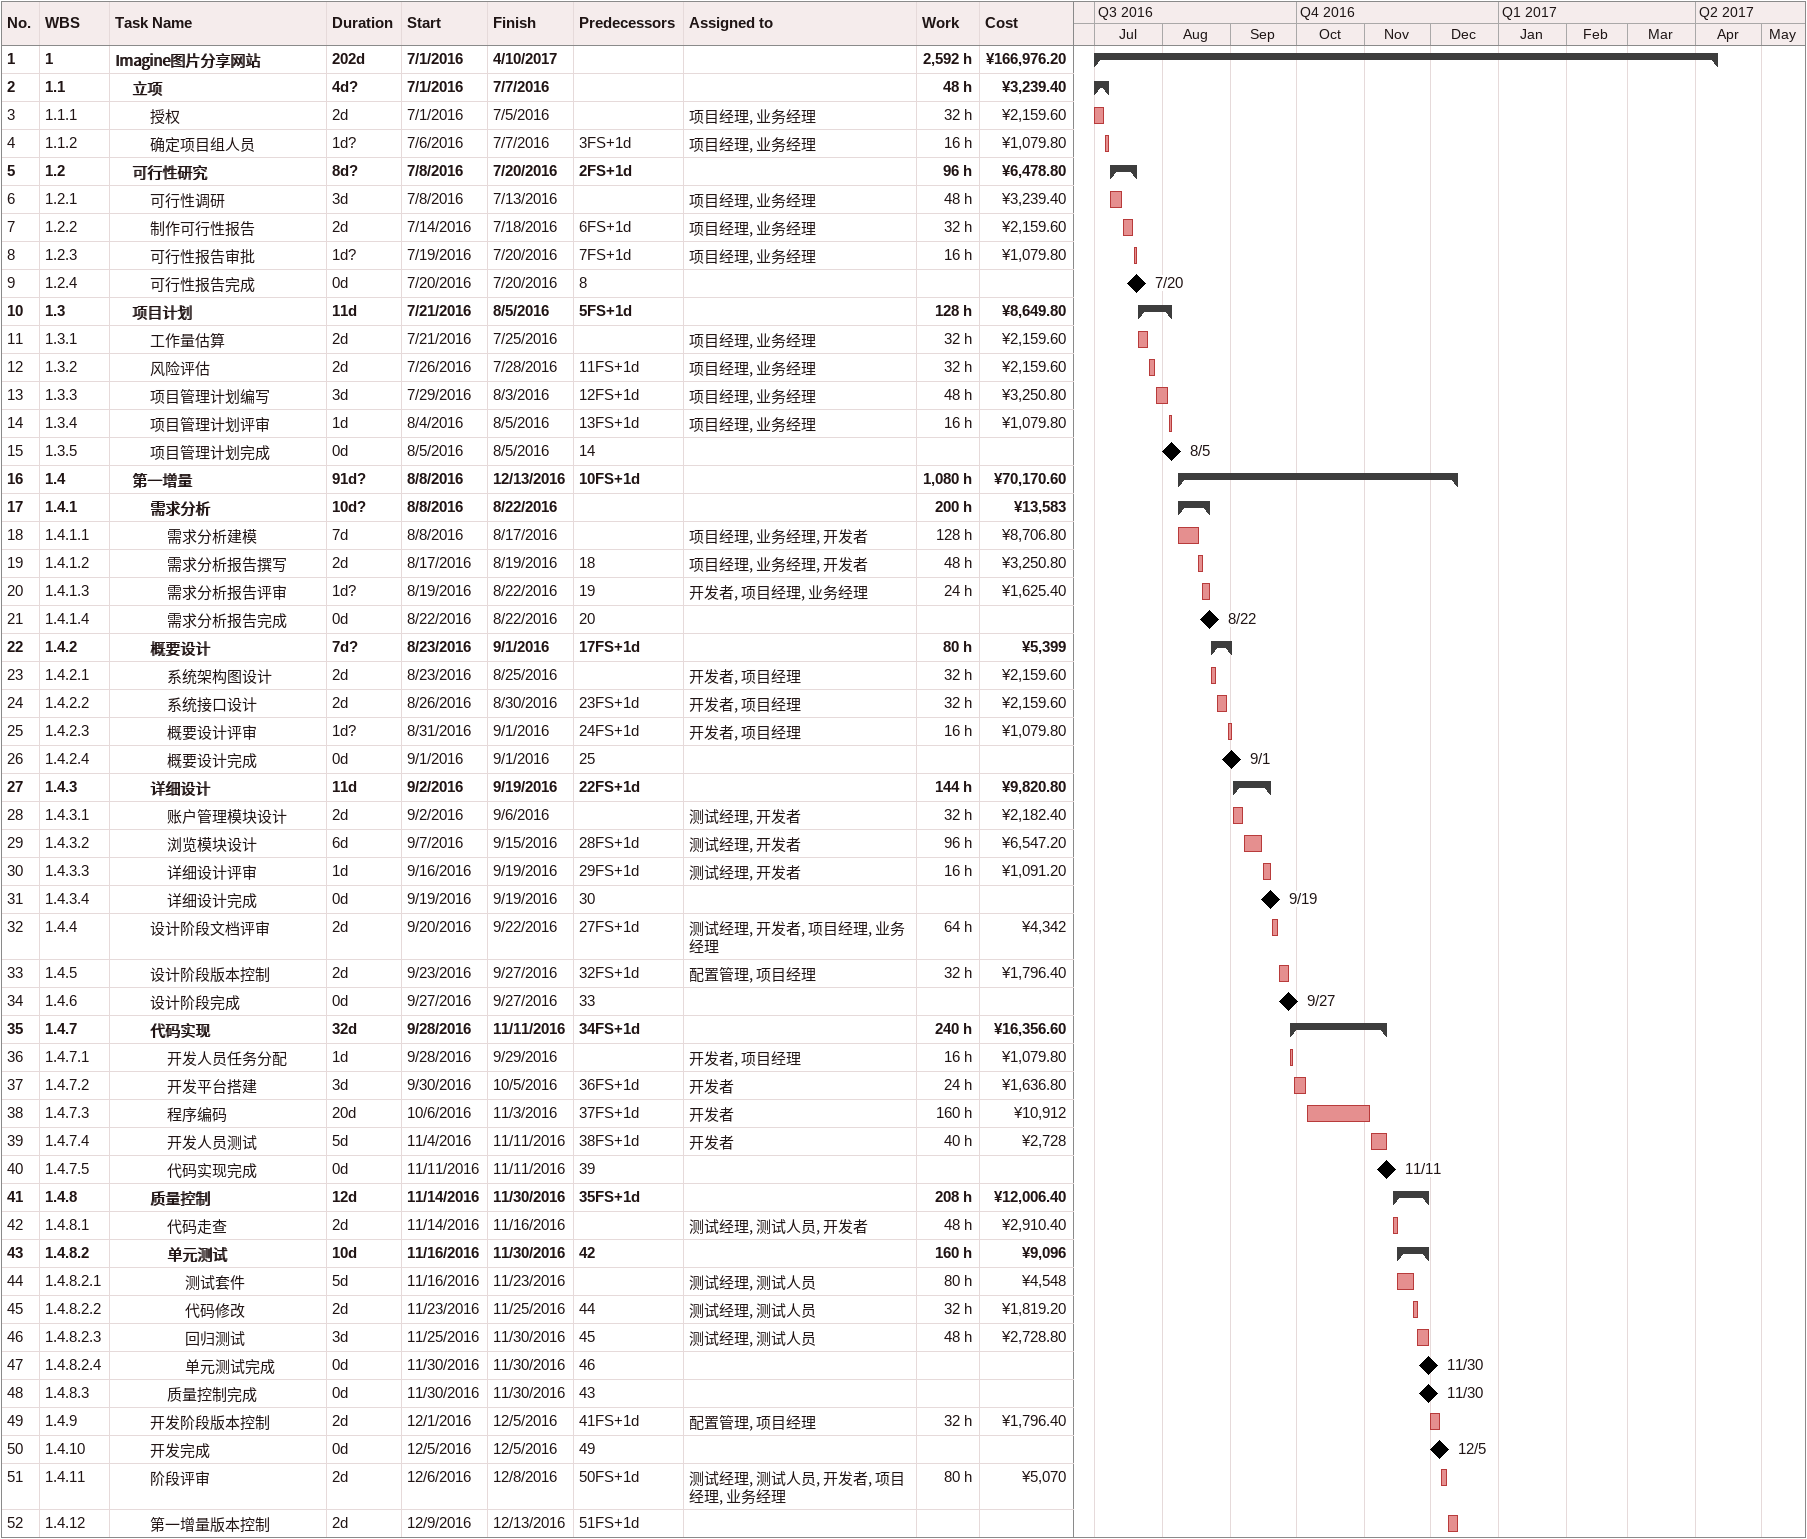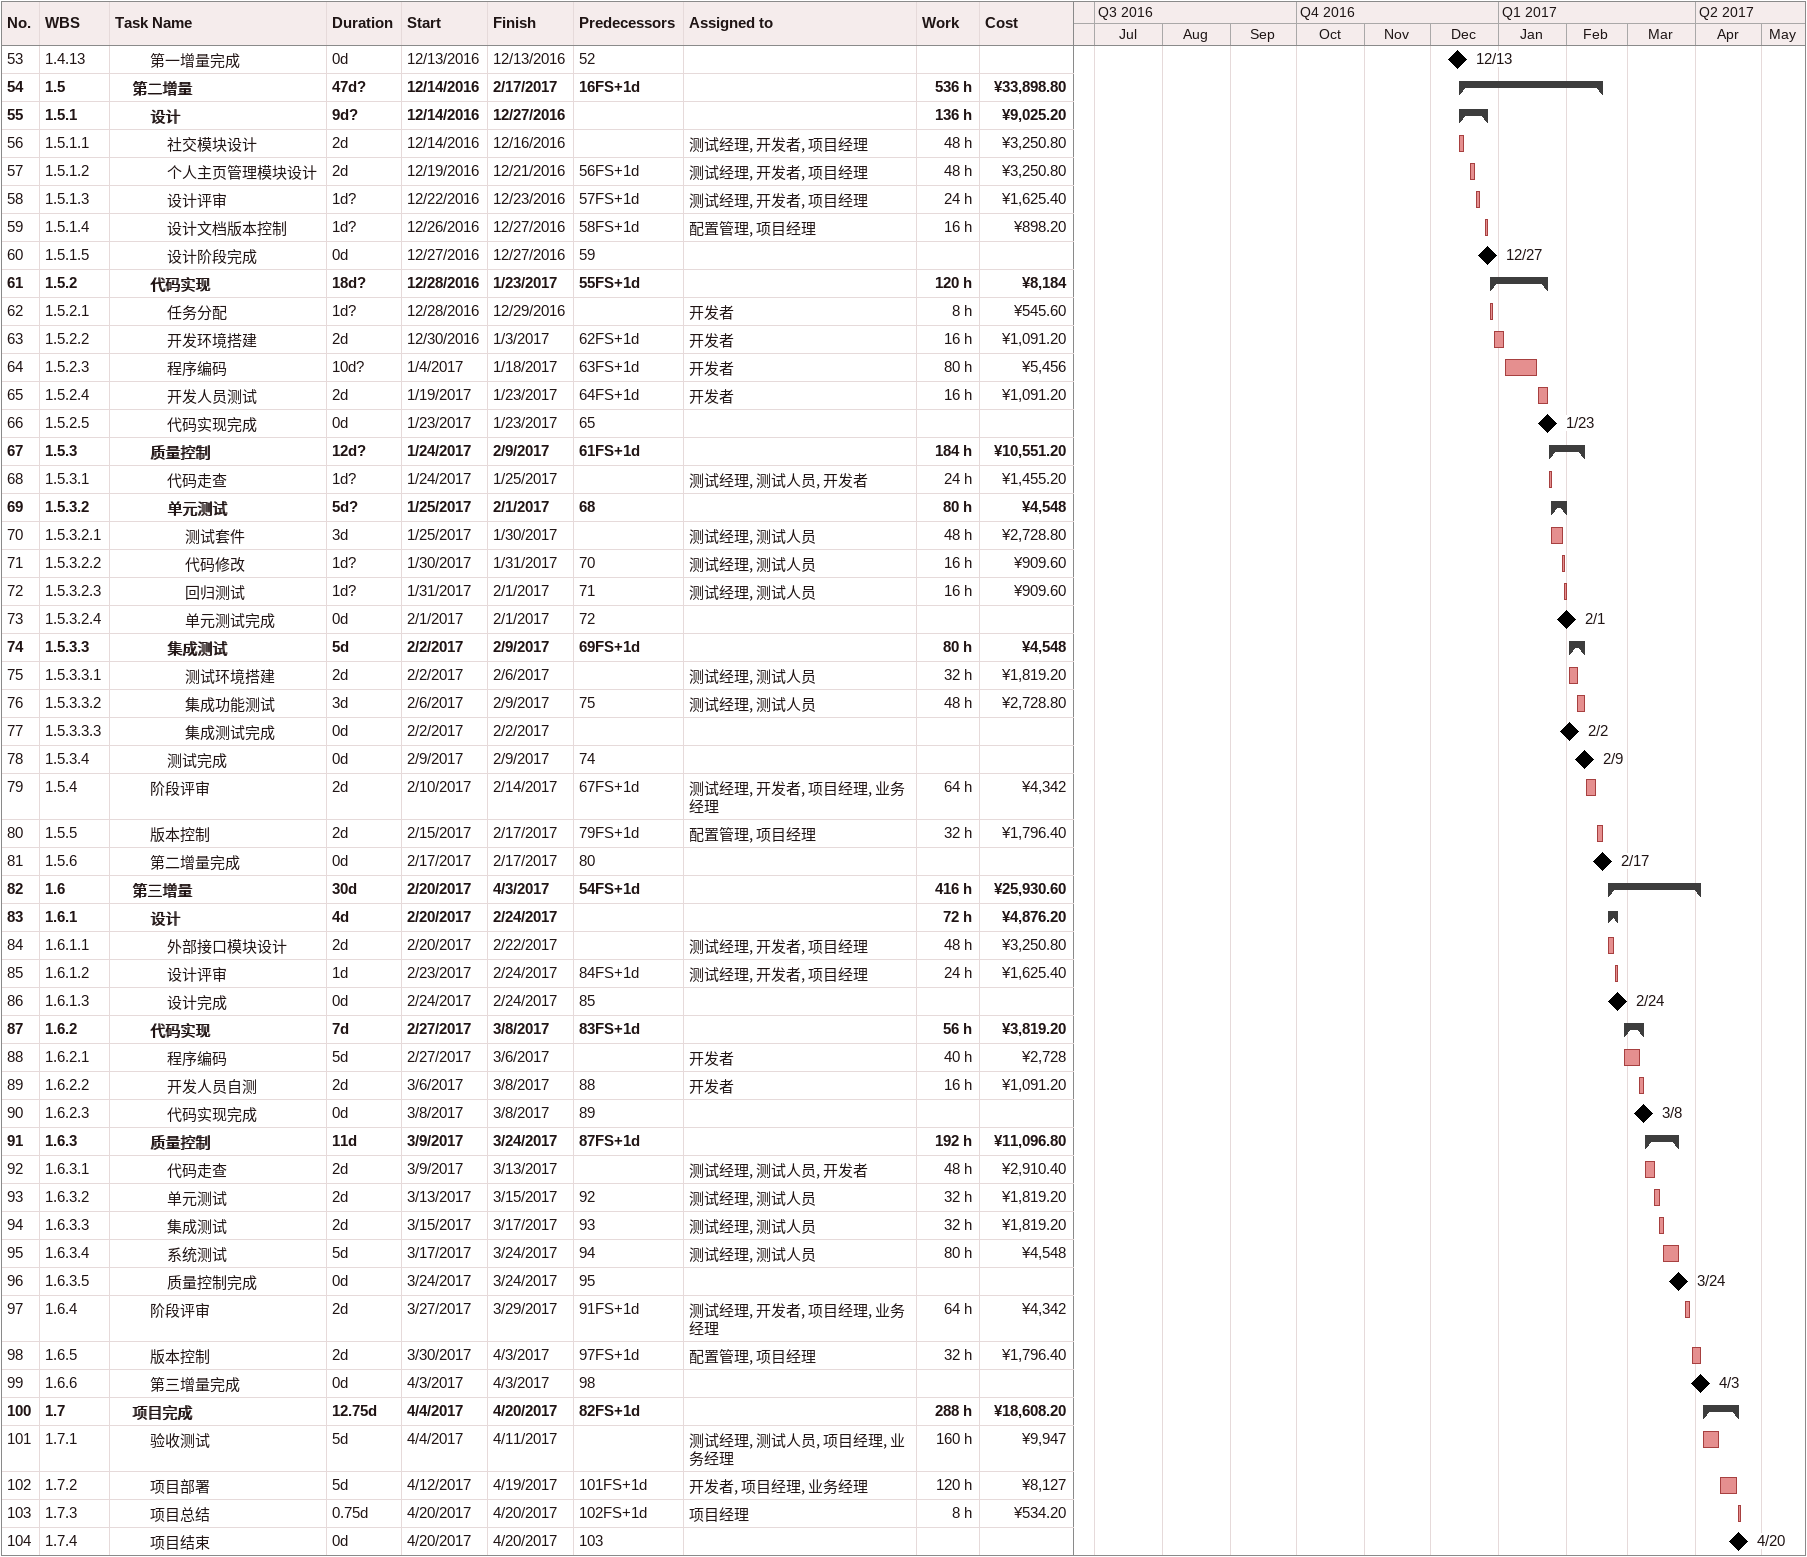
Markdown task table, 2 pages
| ID | WBS | Task | Duration | Start | Finish | Predecessors | Resources | Work (h) | Cost (¥) |
|---|---|---|---|---|---|---|---|---|---|
| 1 | 1 | **Imagine图片分享网站** | 202d | 2016-07-01 | 2017-04-10 |  |  | 2592 | 166976.20 |
| 2 | 1.1 | **立项** | 4d? | 2016-07-01 | 2016-07-07 |  |  | 48 | 3239.40 |
| 3 | 1.1.1 | 授权 | 2d | 2016-07-01 | 2016-07-05 |  | 项目经理, 业务经理 | 32 | 2159.60 |
| 4 | 1.1.2 | 确定项目组人员 | 1d? | 2016-07-06 | 2016-07-07 | 3FS+1d | 项目经理, 业务经理 | 16 | 1079.80 |
| 5 | 1.2 | **可行性研究** | 8d? | 2016-07-08 | 2016-07-20 | 2FS+1d |  | 96 | 6478.80 |
| 6 | 1.2.1 | 可行性调研 | 3d | 2016-07-08 | 2016-07-13 |  | 项目经理, 业务经理 | 48 | 3239.40 |
| 7 | 1.2.2 | 制作可行性报告 | 2d | 2016-07-14 | 2016-07-18 | 6FS+1d | 项目经理, 业务经理 | 32 | 2159.60 |
| 8 | 1.2.3 | 可行性报告审批 | 1d? | 2016-07-19 | 2016-07-20 | 7FS+1d | 项目经理, 业务经理 | 16 | 1079.80 |
| 9 | 1.2.4 | 可行性报告完成 | 0d | 2016-07-20 | 2016-07-20 | 8 |  |  |  |
| 10 | 1.3 | **项目计划** | 11d | 2016-07-21 | 2016-08-05 | 5FS+1d |  | 128 | 8649.80 |
| 11 | 1.3.1 | 工作量估算 | 2d | 2016-07-21 | 2016-07-25 |  | 项目经理, 业务经理 | 32 | 2159.60 |
| 12 | 1.3.2 | 风险评估 | 2d | 2016-07-26 | 2016-07-28 | 11FS+1d | 项目经理, 业务经理 | 32 | 2159.60 |
| 13 | 1.3.3 | 项目管理计划编写 | 3d | 2016-07-29 | 2016-08-03 | 12FS+1d | 项目经理, 业务经理 | 48 | 3250.80 |
| 14 | 1.3.4 | 项目管理计划评审 | 1d | 2016-08-04 | 2016-08-05 | 13FS+1d | 项目经理, 业务经理 | 16 | 1079.80 |
| 15 | 1.3.5 | 项目管理计划完成 | 0d | 2016-08-05 | 2016-08-05 | 14 |  |  |  |
| 16 | 1.4 | **第一增量** | 91d? | 2016-08-08 | 2016-12-13 | 10FS+1d |  | 1080 | 70170.60 |
| 17 | 1.4.1 | **需求分析** | 10d? | 2016-08-08 | 2016-08-22 |  |  | 200 | 13583 |
| 18 | 1.4.1.1 | 需求分析建模 | 7d | 2016-08-08 | 2016-08-17 |  | 项目经理, 业务经理, 开发者 | 128 | 8706.80 |
| 19 | 1.4.1.2 | 需求分析报告撰写 | 2d | 2016-08-17 | 2016-08-19 | 18 | 项目经理, 业务经理, 开发者 | 48 | 3250.80 |
| 20 | 1.4.1.3 | 需求分析报告评审 | 1d? | 2016-08-19 | 2016-08-22 | 19 | 开发者, 项目经理, 业务经理 | 24 | 1625.40 |
| 21 | 1.4.1.4 | 需求分析报告完成 | 0d | 2016-08-22 | 2016-08-22 | 20 |  |  |  |
| 22 | 1.4.2 | **概要设计** | 7d? | 2016-08-23 | 2016-09-01 | 17FS+1d |  | 80 | 5399 |
| 23 | 1.4.2.1 | 系统架构图设计 | 2d | 2016-08-23 | 2016-08-25 |  | 开发者, 项目经理 | 32 | 2159.60 |
| 24 | 1.4.2.2 | 系统接口设计 | 2d | 2016-08-26 | 2016-08-30 | 23FS+1d | 开发者, 项目经理 | 32 | 2159.60 |
| 25 | 1.4.2.3 | 概要设计评审 | 1d? | 2016-08-31 | 2016-09-01 | 24FS+1d | 开发者, 项目经理 | 16 | 1079.80 |
| 26 | 1.4.2.4 | 概要设计完成 | 0d | 2016-09-01 | 2016-09-01 | 25 |  |  |  |
| 27 | 1.4.3 | **详细设计** | 11d | 2016-09-02 | 2016-09-19 | 22FS+1d |  | 144 | 9820.80 |
| 28 | 1.4.3.1 | 账户管理模块设计 | 2d | 2016-09-02 | 2016-09-06 |  | 测试经理, 开发者 | 32 | 2182.40 |
| 29 | 1.4.3.2 | 浏览模块设计 | 6d | 2016-09-07 | 2016-09-15 | 28FS+1d | 测试经理, 开发者 | 96 | 6547.20 |
| 30 | 1.4.3.3 | 详细设计评审 | 1d | 2016-09-16 | 2016-09-19 | 29FS+1d | 测试经理, 开发者 | 16 | 1091.20 |
| 31 | 1.4.3.4 | 详细设计完成 | 0d | 2016-09-19 | 2016-09-19 | 30 |  |  |  |
| 32 | 1.4.4 | 设计阶段文档评审 | 2d | 2016-09-20 | 2016-09-22 | 27FS+1d | 测试经理, 开发者, 项目经理, 业务经理 | 64 | 4342 |
| 33 | 1.4.5 | 设计阶段版本控制 | 2d | 2016-09-23 | 2016-09-27 | 32FS+1d | 配置管理, 项目经理 | 32 | 1796.40 |
| 34 | 1.4.6 | 设计阶段完成 | 0d | 2016-09-27 | 2016-09-27 | 33 |  |  |  |
| 35 | 1.4.7 | **代码实现** | 32d | 2016-09-28 | 2016-11-11 | 34FS+1d |  | 240 | 16356.60 |
| 36 | 1.4.7.1 | 开发人员任务分配 | 1d | 2016-09-28 | 2016-09-29 |  | 开发者, 项目经理 | 16 | 1079.80 |
| 37 | 1.4.7.2 | 开发平台搭建 | 3d | 2016-09-30 | 2016-10-05 | 36FS+1d | 开发者 | 24 | 1636.80 |
| 38 | 1.4.7.3 | 程序编码 | 20d | 2016-10-06 | 2016-11-03 | 37FS+1d | 开发者 | 160 | 10912 |
| 39 | 1.4.7.4 | 开发人员测试 | 5d | 2016-11-04 | 2016-11-11 | 38FS+1d | 开发者 | 40 | 2728 |
| 40 | 1.4.7.5 | 代码实现完成 | 0d | 2016-11-11 | 2016-11-11 | 39 |  |  |  |
| 41 | 1.4.8 | **质量控制** | 12d | 2016-11-14 | 2016-11-30 | 35FS+1d |  | 208 | 12006.40 |
| 42 | 1.4.8.1 | 代码走查 | 2d | 2016-11-14 | 2016-11-16 |  | 测试经理, 测试人员, 开发者 | 48 | 2910.40 |
| 43 | 1.4.8.2 | **单元测试** | 10d | 2016-11-16 | 2016-11-30 | 42 |  | 160 | 9096 |
| 44 | 1.4.8.2.1 | 测试套件 | 5d | 2016-11-16 | 2016-11-23 |  | 测试经理, 测试人员 | 80 | 4548 |
| 45 | 1.4.8.2.2 | 代码修改 | 2d | 2016-11-23 | 2016-11-25 | 44 | 测试经理, 测试人员 | 32 | 1819.20 |
| 46 | 1.4.8.2.3 | 回归测试 | 3d | 2016-11-25 | 2016-11-30 | 45 | 测试经理, 测试人员 | 48 | 2728.80 |
| 47 | 1.4.8.2.4 | 单元测试完成 | 0d | 2016-11-30 | 2016-11-30 | 46 |  |  |  |
| 48 | 1.4.8.3 | 质量控制完成 | 0d | 2016-11-30 | 2016-11-30 | 43 |  |  |  |
| 49 | 1.4.9 | 开发阶段版本控制 | 2d | 2016-12-01 | 2016-12-05 | 41FS+1d | 配置管理, 项目经理 | 32 | 1796.40 |
| 50 | 1.4.10 | 开发完成 | 0d | 2016-12-05 | 2016-12-05 | 49 |  |  |  |
| 51 | 1.4.11 | 阶段评审 | 2d | 2016-12-06 | 2016-12-08 | 50FS+1d | 测试经理, 测试人员, 开发者, 项目经理, 业务经理 | 80 | 5070 |
| 52 | 1.4.12 | 第一增量版本控制 | 2d | 2016-12-09 | 2016-12-13 | 51FS+1d |  |  |  |
| 53 | 1.4.13 | 第一增量完成 | 0d | 2016-12-13 | 2016-12-13 | 52 |  |  |  |
| 54 | 1.5 | **第二增量** | 47d? | 2016-12-14 | 2017-02-17 | 16FS+1d |  | 536 | 33898.80 |
| 55 | 1.5.1 | **设计** | 9d? | 2016-12-14 | 2016-12-27 |  |  | 136 | 9025.20 |
| 56 | 1.5.1.1 | 社交模块设计 | 2d | 2016-12-14 | 2016-12-16 |  | 测试经理, 开发者, 项目经理 | 48 | 3250.80 |
| 57 | 1.5.1.2 | 个人主页管理模块设计 | 2d | 2016-12-19 | 2016-12-21 | 56FS+1d | 测试经理, 开发者, 项目经理 | 48 | 3250.80 |
| 58 | 1.5.1.3 | 设计评审 | 1d? | 2016-12-22 | 2016-12-23 | 57FS+1d | 测试经理, 开发者, 项目经理 | 24 | 1625.40 |
| 59 | 1.5.1.4 | 设计文档版本控制 | 1d? | 2016-12-26 | 2016-12-27 | 58FS+1d | 配置管理, 项目经理 | 16 | 898.20 |
| 60 | 1.5.1.5 | 设计阶段完成 | 0d | 2016-12-27 | 2016-12-27 | 59 |  |  |  |
| 61 | 1.5.2 | **代码实现** | 18d? | 2016-12-28 | 2017-01-23 | 55FS+1d |  | 120 | 8184 |
| 62 | 1.5.2.1 | 任务分配 | 1d? | 2016-12-28 | 2016-12-29 |  | 开发者 | 8 | 545.60 |
| 63 | 1.5.2.2 | 开发环境搭建 | 2d | 2016-12-30 | 2017-01-03 | 62FS+1d | 开发者 | 16 | 1091.20 |
| 64 | 1.5.2.3 | 程序编码 | 10d? | 2017-01-04 | 2017-01-18 | 63FS+1d | 开发者 | 80 | 5456 |
| 65 | 1.5.2.4 | 开发人员测试 | 2d | 2017-01-19 | 2017-01-23 | 64FS+1d | 开发者 | 16 | 1091.20 |
| 66 | 1.5.2.5 | 代码实现完成 | 0d | 2017-01-23 | 2017-01-23 | 65 |  |  |  |
| 67 | 1.5.3 | **质量控制** | 12d? | 2017-01-24 | 2017-02-09 | 61FS+1d |  | 184 | 10551.20 |
| 68 | 1.5.3.1 | 代码走查 | 1d? | 2017-01-24 | 2017-01-25 |  | 测试经理, 测试人员, 开发者 | 24 | 1455.20 |
| 69 | 1.5.3.2 | **单元测试** | 5d? | 2017-01-25 | 2017-02-01 | 68 |  | 80 | 4548 |
| 70 | 1.5.3.2.1 | 测试套件 | 3d | 2017-01-25 | 2017-01-30 |  | 测试经理, 测试人员 | 48 | 2728.80 |
| 71 | 1.5.3.2.2 | 代码修改 | 1d? | 2017-01-30 | 2017-01-31 | 70 | 测试经理, 测试人员 | 16 | 909.60 |
| 72 | 1.5.3.2.3 | 回归测试 | 1d? | 2017-01-31 | 2017-02-01 | 71 | 测试经理, 测试人员 | 16 | 909.60 |
| 73 | 1.5.3.2.4 | 单元测试完成 | 0d | 2017-02-01 | 2017-02-01 | 72 |  |  |  |
| 74 | 1.5.3.3 | **集成测试** | 5d | 2017-02-02 | 2017-02-09 | 69FS+1d |  | 80 | 4548 |
| 75 | 1.5.3.3.1 | 测试环境搭建 | 2d | 2017-02-02 | 2017-02-06 |  | 测试经理, 测试人员 | 32 | 1819.20 |
| 76 | 1.5.3.3.2 | 集成功能测试 | 3d | 2017-02-06 | 2017-02-09 | 75 | 测试经理, 测试人员 | 48 | 2728.80 |
| 77 | 1.5.3.3.3 | 集成测试完成 | 0d | 2017-02-02 | 2017-02-02 |  |  |  |  |
| 78 | 1.5.3.4 | 测试完成 | 0d | 2017-02-09 | 2017-02-09 | 74 |  |  |  |
| 79 | 1.5.4 | 阶段评审 | 2d | 2017-02-10 | 2017-02-14 | 67FS+1d | 测试经理, 开发者, 项目经理, 业务经理 | 64 | 4342 |
| 80 | 1.5.5 | 版本控制 | 2d | 2017-02-15 | 2017-02-17 | 79FS+1d | 配置管理, 项目经理 | 32 | 1796.40 |
| 81 | 1.5.6 | 第二增量完成 | 0d | 2017-02-17 | 2017-02-17 | 80 |  |  |  |
| 82 | 1.6 | **第三增量** | 30d | 2017-02-20 | 2017-04-03 | 54FS+1d |  | 416 | 25930.60 |
| 83 | 1.6.1 | **设计** | 4d | 2017-02-20 | 2017-02-24 |  |  | 72 | 4876.20 |
| 84 | 1.6.1.1 | 外部接口模块设计 | 2d | 2017-02-20 | 2017-02-22 |  | 测试经理, 开发者, 项目经理 | 48 | 3250.80 |
| 85 | 1.6.1.2 | 设计评审 | 1d | 2017-02-23 | 2017-02-24 | 84FS+1d | 测试经理, 开发者, 项目经理 | 24 | 1625.40 |
| 86 | 1.6.1.3 | 设计完成 | 0d | 2017-02-24 | 2017-02-24 | 85 |  |  |  |
| 87 | 1.6.2 | **代码实现** | 7d | 2017-02-27 | 2017-03-08 | 83FS+1d |  | 56 | 3819.20 |
| 88 | 1.6.2.1 | 程序编码 | 5d | 2017-02-27 | 2017-03-06 |  | 开发者 | 40 | 2728 |
| 89 | 1.6.2.2 | 开发人员自测 | 2d | 2017-03-06 | 2017-03-08 | 88 | 开发者 | 16 | 1091.20 |
| 90 | 1.6.2.3 | 代码实现完成 | 0d | 2017-03-08 | 2017-03-08 | 89 |  |  |  |
| 91 | 1.6.3 | **质量控制** | 11d | 2017-03-09 | 2017-03-24 | 87FS+1d |  | 192 | 11096.80 |
| 92 | 1.6.3.1 | 代码走查 | 2d | 2017-03-09 | 2017-03-13 |  | 测试经理, 测试人员, 开发者 | 48 | 2910.40 |
| 93 | 1.6.3.2 | 单元测试 | 2d | 2017-03-13 | 2017-03-15 | 92 | 测试经理, 测试人员 | 32 | 1819.20 |
| 94 | 1.6.3.3 | 集成测试 | 2d | 2017-03-15 | 2017-03-17 | 93 | 测试经理, 测试人员 | 32 | 1819.20 |
| 95 | 1.6.3.4 | 系统测试 | 5d | 2017-03-17 | 2017-03-24 | 94 | 测试经理, 测试人员 | 80 | 4548 |
| 96 | 1.6.3.5 | 质量控制完成 | 0d | 2017-03-24 | 2017-03-24 | 95 |  |  |  |
| 97 | 1.6.4 | 阶段评审 | 2d | 2017-03-27 | 2017-03-29 | 91FS+1d | 测试经理, 开发者, 项目经理, 业务经理 | 64 | 4342 |
| 98 | 1.6.5 | 版本控制 | 2d | 2017-03-30 | 2017-04-03 | 97FS+1d | 配置管理, 项目经理 | 32 | 1796.40 |
| 99 | 1.6.6 | 第三增量完成 | 0d | 2017-04-03 | 2017-04-03 | 98 |  |  |  |
| 100 | 1.7 | **项目完成** | 12.75d | 2017-04-04 | 2017-04-20 | 82FS+1d |  | 288 | 18608.20 |
| 101 | 1.7.1 | 验收测试 | 5d | 2017-04-04 | 2017-04-11 |  | 测试经理, 测试人员, 项目经理, 业务经理 | 160 | 9947 |
| 102 | 1.7.2 | 项目部署 | 5d | 2017-04-12 | 2017-04-19 | 101FS+1d | 开发者, 项目经理, 业务经理 | 120 | 8127 |
| 103 | 1.7.3 | 项目总结 | 0.75d | 2017-04-20 | 2017-04-20 | 102FS+1d | 项目经理 | 8 | 534.20 |
| 104 | 1.7.4 | 项目结束 | 0d | 2017-04-20 | 2017-04-20 | 103 |  |  |  |
